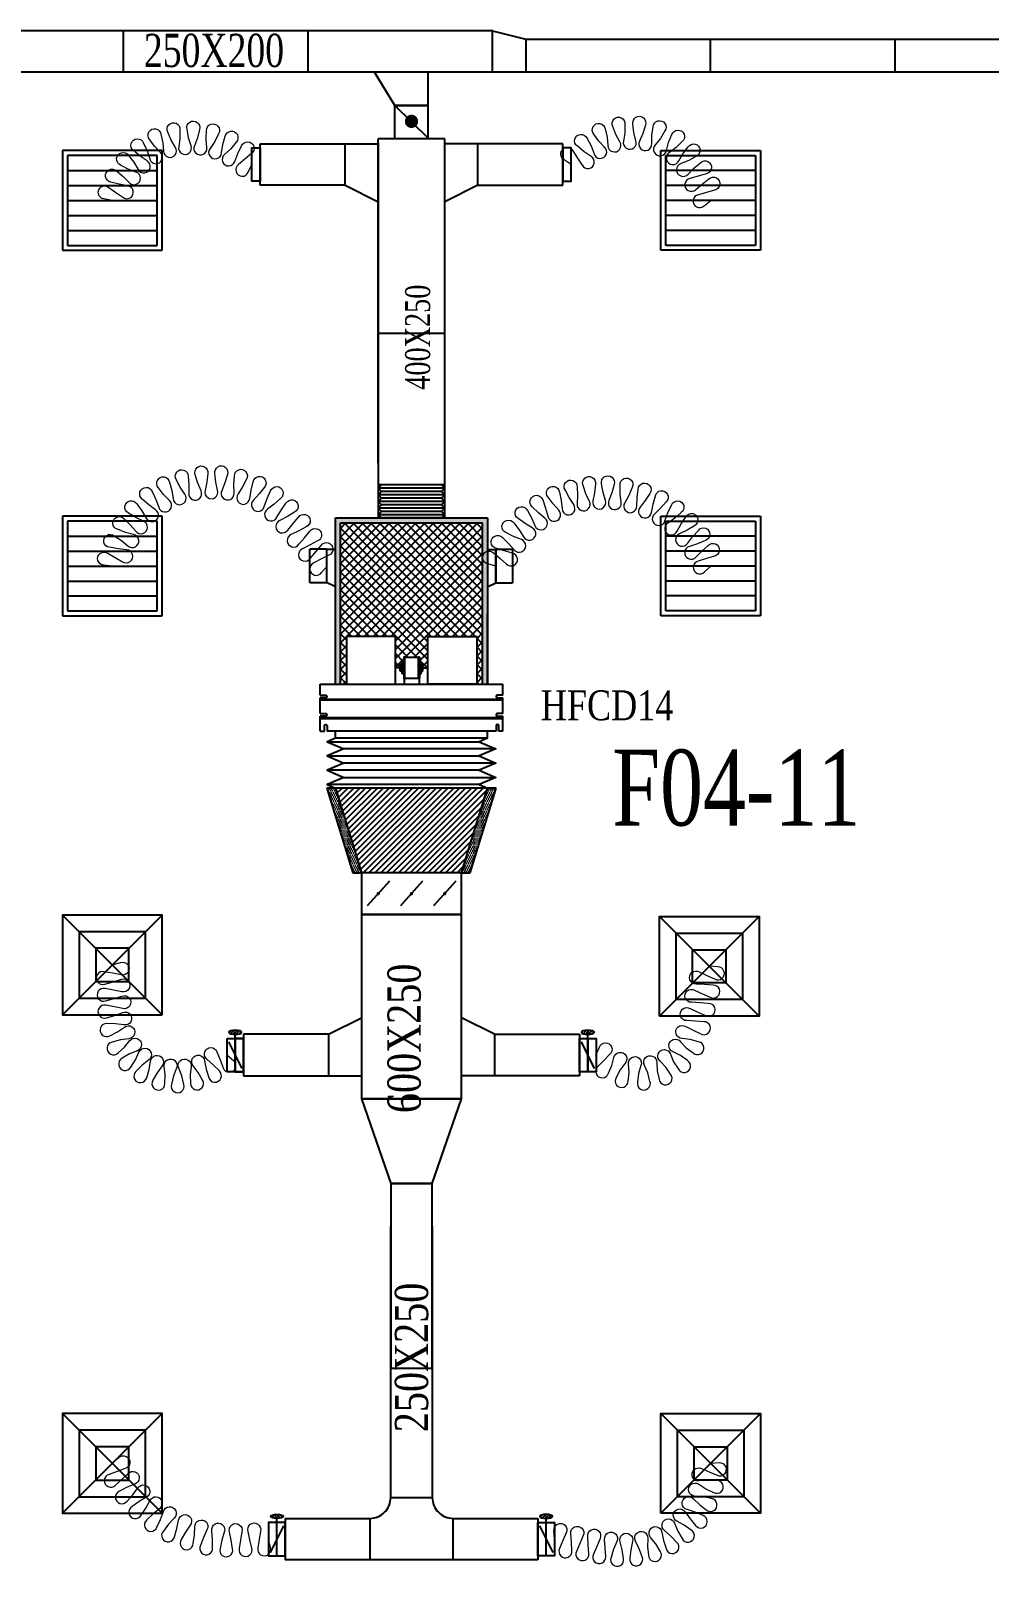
# Model space of a CAD drawing. Header units: metres. Extents: x 352651 to 1421851, y -87441 to -24441.
# Drawn here: x 666491 to 672258, y -66978 to -57738 of the extents above; entities that cross this region are included whole.
import ezdxf
from ezdxf.enums import TextEntityAlignment as Align

# ---------------------------------------------------------------- set-up
doc = ezdxf.new("R2010")
doc.units = ezdxf.units.M
doc.header["$LTSCALE"] = 300
doc.header["$MEASUREMENT"] = 0
for name, color, linetype in [('bat noi mem', 4, 'CONTINUOUS'), ('CUAGIO', 2, 'CONTINUOUS'), ('KT', 1, 'CONTINUOUS'), ('thiet bi', 11, 'CONTINUOUS')]:
    doc.layers.add(name, color=color, linetype=linetype)
doc.layers.add('noi mem', color=5, linetype='BATTING', lineweight=0)
doc.styles.add('PHU', font='vntimeh.shx', dxfattribs={"width": 0.8})
doc.styles.add('ROMANS', font='romans.shx', dxfattribs={"width": 0.75, "bigfont": 'romancvn.shx'})
doc.linetypes.add('BATTING', pattern='A,0.0001,-0.1,[134,ltypeshp.shx,S=0.1,R=0,X=-0.1,Y=0],-0.2,[134,ltypeshp.shx,S=0.1,R=180,X=0.1,Y=0],-0.1', length=0.4001)
pattern_1 = [(180, (1224450.94, -4848.227), (-6.25, 12.5), [0, -12.5])]

# ---------------------------------------------------------------- blocks, each defined once
blk = doc.blocks.new('SAD')
at = {"layer": 'CUAGIO', "color": 8}
for p, q in [((-300, -300), (300, 300)), ((300, -300), (-300, 300))]:
    blk.add_line(p, q, dxfattribs=at)
at = {"layer": 'CUAGIO'}
blk.add_lwpolyline([(300, -300), (300, 300), (-300, 300), (-300, -300)], close=True, dxfattribs=at)
at = {"layer": 'CUAGIO', "color": 8}
for points in [[(200, -200), (200, 200), (-200, 200), (-200, -200)], [(100, -100), (100, 100), (-100, 100), (-100, -100)]]:
    blk.add_lwpolyline(points, close=True, dxfattribs=at)
blk = doc.blocks.new('SAG')
at = {"layer": 'CUAGIO'}
for p, q in [((-300, 300), (-300, -300)), ((300, 300), (-300, 300)), ((300, -300), (300, 300)), ((-300, -300), (300, -300))]:
    blk.add_line(p, q, dxfattribs=at)
at = {"layer": 'CUAGIO', "color": 8}
for p, q in [((-270, 270), (-270, -270)), ((270, 270), (-270, 270)), ((-180, -270), (-180, 270)), ((-90, -270), (-90, 270)), ((0, -270), (0, 270)), ((90, -270), (90, 270)), ((180, -270), (180, 270)), ((270, -270), (270, 270)), ((-270, -270), (270, -270))]:
    blk.add_line(p, q, dxfattribs=at)
blk = doc.blocks.new('1-van gio D200')
at = {"layer": 'CUAGIO'}
h = blk.add_hatch(dxfattribs=at)
h.set_pattern_fill('ANSI31', color=256, scale=100, style=0)
edge = h.paths.add_edge_path()
edge.add_ellipse((486127, -58494), major_axis=(-38.1, 0), ratio=0.310482, start_angle=0, end_angle=360, ccw=False)
for p, q in [((486167, -58437.3), (486087.1, -58277.5)), ((486127, -58257.4), (486127, -58494))]:
    blk.add_line(p, q, dxfattribs=at)
at = {"layer": 'CUAGIO', "const_width": 3}
for points in [[(486127, -58457.4), (486177, -58457.4), (486177, -58257.4), (486077, -58257.4), (486077, -58457.4), (486127, -58457.4)], [(486167, -58437.3), (486087.1, -58277.5)], [(486127, -58257.4), (486127, -58494)]]:
    blk.add_lwpolyline(points, dxfattribs=at)
at = {"layer": 'CUAGIO'}
blk.add_lwpolyline([(486177, -58457.4), (486077, -58457.4), (486077, -58257.4), (486177, -58257.4)], close=True, dxfattribs=at)
at = {"layer": 'CUAGIO', "const_width": 5.35}
blk.add_lwpolyline([(486130.7, -58357.4, -1), (486123.3, -58357.4, -1)], format="xyb", close=True, dxfattribs=at)
at = {"layer": 'CUAGIO', "extrusion": (0, 0, -1)}
blk.add_ellipse((486127, -58494), major_axis=(-38.1, 0), ratio=0.310482, start_param=-1.570796, end_param=4.712389, dxfattribs=at)

msp = doc.modelspace()

# ---------------------------------------------------------------- hatches: boundary and pattern name
at = {"layer": 'CUAGIO'}
h = msp.add_hatch(dxfattribs=at)
h.set_pattern_fill('DOTS', color=2, scale=200, style=0)
h.set_pattern_definition([(0, (70245.287, -31132.81), (6.25, 12.5), [0, -12.5])])
h.paths.add_polyline_path([(669210.1, -60700.3), (669210.1, -61670.3), (669240.1, -61670.3), (669240.1, -60670.3), (668324.1, -60670.3), (668324.1, -61670.3), (668354.1, -61670.3), (668354.1, -60700.3)])
at = {"layer": 'CUAGIO', "ltscale": 1.5}
h = msp.add_hatch(dxfattribs=at)
h.set_pattern_fill('ANSI37', color=9, scale=300, style=0)
h.set_pattern_definition([(45, (117660.246, -1069.766), (-26.5165043, 26.5165043), []), (135, (117660.246, -1069.766), (-26.5165043, -26.5165043), [])])
h.paths.add_polyline_path([(668685.3, -61384.3), (668685.3, -61571.7), (668714.7, -61571.7), (668714.7, -61551.5), (668725.3, -61551.5), (668725.3, -61535.7), (668735.2, -61535.7), (668735.2, -61510.8, -1), (668741.7, -61508.7), (668824, -61508.7, -1), (668830.5, -61510.8), (668830.5, -61535.7), (668840.4, -61535.7), (668840.4, -61551.5), (668850.9, -61551.5), (668850.9, -61571.7), (668880.3, -61571.7), (668880.3, -61384.3), (669175.3, -61384.3), (669175.3, -61670.3), (669210.1, -61670.3), (669210.1, -60700.3), (668354.1, -60700.3), (668354.1, -61670.3), (668390.3, -61670.3), (668390.3, -61384.3)])
at = {"layer": 'CUAGIO'}
h = msp.add_hatch(dxfattribs=at)
h.set_pattern_fill('DOTS', color=2, scale=200, angle=180, style=0)
h.set_pattern_definition(pattern_1)
h.paths.add_polyline_path([(668482.1, -62805.3), (668429.8, -62805.3), (668271.8, -62295.3), (668324.1, -62295.3)])
h = msp.add_hatch(dxfattribs=at)
h.set_pattern_fill('ANSI31', color=256, scale=200, style=0)
h.set_pattern_definition([(45, (-181458.12, -88621.382), (-17.6776695, 17.6776695), [])])
h.paths.add_polyline_path([(668324.1, -62295.3), (668482.1, -62805.3), (669082.1, -62805.3), (669240.1, -62295.3)])
h = msp.add_hatch(dxfattribs=at)
h.set_pattern_fill('DOTS', color=2, scale=200, angle=180, style=0)
h.set_pattern_definition(pattern_1)
h.paths.add_polyline_path([(669134.5, -62805.3), (669082.1, -62805.3), (669240.1, -62295.3), (669292.5, -62295.3)])

# ---------------------------------------------------------------- linework, layer by layer
at = {"layer": 'bat noi mem'}
for p, q in [((668982.1, -60470.3), (668582.1, -60470.3)), ((668602.1, -60470.3), (668582.1, -60490.3)), ((668982.1, -60490.3), (668582.1, -60490.3)), ((668582.1, -60490.3), (668602.1, -60510.3)), ((668602.1, -60510.3), (668582.1, -60530.3)), ((668962.1, -60510.3), (668602.1, -60510.3)), ((668962.1, -60470.3), (668982.1, -60490.3)), ((668982.1, -60490.3), (668962.1, -60510.3)), ((668962.1, -60510.3), (668982.1, -60530.3)), ((668982.1, -60530.3), (668582.1, -60530.3)), ((668582.1, -60530.3), (668602.1, -60550.3)), ((668602.1, -60550.3), (668582.1, -60570.3)), ((668982.1, -60570.3), (668582.1, -60570.3)), ((668582.1, -60570.3), (668602.1, -60590.3)), ((668602.1, -60590.3), (668582.1, -60610.3)), ((668982.1, -60610.3), (668582.1, -60610.3)), ((668582.1, -60610.3), (668602.1, -60630.3)), ((668962.1, -60550.3), (668602.1, -60550.3)), ((668962.1, -60590.3), (668602.1, -60590.3)), ((668982.1, -60530.3), (668962.1, -60550.3)), ((668962.1, -60550.3), (668982.1, -60570.3)), ((668982.1, -60570.3), (668962.1, -60590.3)), ((668962.1, -60590.3), (668982.1, -60610.3)), ((668982.1, -60610.3), (668962.1, -60630.3)), ((668602.1, -60630.3), (668582.1, -60650.3)), ((668982.1, -60650.3), (668582.1, -60650.3)), ((668582.1, -60650.3), (668602.1, -60670.3)), ((668962.1, -60630.3), (668602.1, -60630.3)), ((668962.1, -60670.3), (668602.1, -60670.3)), ((668962.1, -60630.3), (668982.1, -60650.3)), ((668982.1, -60650.3), (668962.1, -60670.3)), ((668274.1, -62016.7), (669190.1, -62016.7)), ((669290.1, -62059.5), (668374.1, -62059.5)), ((668274.1, -62102.4), (669190.1, -62102.4)), ((669290.1, -62145.3), (668374.1, -62145.3)), ((669190.1, -62188.1), (668274.1, -62188.1)), ((669190.1, -62273.8), (668274.1, -62273.8)), ((668374.1, -62231), (669290.1, -62231)), ((669240.1, -62295.3), (668324.1, -62295.3))]:
    msp.add_line(p, q, dxfattribs=at)
for points in [[(668324.1, -61995.3), (668274.1, -62016.7), (668374.1, -62059.5), (668274.1, -62102.4), (668374.1, -62145.3), (668274.1, -62188.1), (668374.1, -62231), (668274.1, -62273.8), (668324.1, -62295.3)], [(669240.1, -61995.3), (669190.1, -62016.7), (669290.1, -62059.5), (669190.1, -62102.4), (669290.1, -62145.3), (669190.1, -62188.1), (669290.1, -62231), (669190.1, -62273.8), (669240.1, -62295.3)]]:
    msp.add_lwpolyline(points, dxfattribs=at)
at = {"layer": 'CUAGIO'}
for p, q in [((669269.6, -57738.1), (664829.6, -57738.1)), ((667049.6, -57988.1), (667049.6, -57738.1)), ((668159.6, -57988.1), (668159.6, -57738.1)), ((669269.6, -57988.1), (669269.6, -57738.1)), ((669269.6, -57988.1), (669269.6, -57738.1)), ((669269.6, -57738.1), (669469.6, -57788.1)), ((669469.6, -57788.1), (675551.5, -57788.1)), ((669469.6, -57788.1), (669469.6, -57988.1)), ((670579.6, -57788.1), (670579.6, -57988.1)), ((671689.6, -57788.1), (671689.6, -57988.1)), ((675551.5, -57988.1), (664629.4, -57988.1)), ((668682.1, -58188), (668558.7, -57988.1)), ((668882.1, -58388), (668882.1, -57988.1)), ((668682.1, -58188), (668882.1, -58188)), ((668682.1, -58388), (668682.1, -58188)), ((668882.1, -58188), (668682.1, -58188)), ((668682.1, -58188), (668882.1, -58383.7)), ((668582.1, -60340.5), (668582.1, -58388)), ((668982.1, -58388), (668582.1, -58388)), ((668982.1, -60670.3), (668982.1, -58388)), ((667872.2, -58667.9), (667872.2, -58417.9)), ((667872.2, -58417.9), (668582.1, -58417.9)), ((667882.2, -58417.9), (668582.1, -58417.9)), ((668382.1, -58667.9), (668382.1, -58417.9)), ((668382.1, -58667.9), (668382.1, -58417.9)), ((668582.1, -58415.4), (668582.1, -60670.3)), ((669682.1, -58417.9), (668982.1, -58417.9)), ((669692.1, -58417.9), (668982.1, -58417.9)), ((669182.1, -58667.9), (669182.1, -58417.9)), ((669182.1, -58667.9), (669182.1, -58417.9)), ((669692.1, -58667.9), (669692.1, -58417.9)), ((668382.1, -58667.9), (667872.2, -58667.9)), ((668382.1, -58667.9), (667882.2, -58667.9)), ((668382.1, -58667.9), (668582.1, -58767.9)), ((668382.1, -58667.9), (668582.1, -58767.9)), ((669182.1, -58667.9), (668982.1, -58767.9)), ((669182.1, -58667.9), (668982.1, -58767.9)), ((669182.1, -58667.9), (669682.1, -58667.9)), ((669182.1, -58667.9), (669692.1, -58667.9)), ((668982.1, -59560.3), (668582.1, -59560.3)), ((668354.1, -61670.3), (668354.1, -60700.3)), ((669210.1, -61670.3), (669210.1, -60700.3)), ((668170.9, -61057.6), (668170.9, -60857.6)), ((668270.6, -60857.6), (668170.9, -60857.6)), ((668270.6, -60857.6), (668270.6, -61057.6)), ((669290.1, -60859.6), (669290.1, -61059.6)), ((669290.1, -60859.6), (669290.1, -61059.6)), ((669290.1, -61059.6), (669290.1, -60859.6)), ((669389.8, -60859.6), (669389.8, -61059.6)), ((669290.1, -61059.6), (669389.8, -61059.6)), ((669240.1, -61670.3), (669240.1, -61248.9)), ((668649.1, -62856), (668515.2, -63004.6)), ((668849.1, -62856), (668715.2, -63004.6)), ((669049.1, -62856), (668915.2, -63004.6)), ((669082.1, -63055.3), (668482.1, -63055.3)), ((668282.1, -63777.1), (668482.1, -63677.1)), ((669282.1, -63777.1), (669082.1, -63677.1)), ((668282.1, -63777.1), (667772.1, -63777.1)), ((667772.1, -63777.1), (667772.1, -64027.1)), ((668282.1, -63777.1), (668282.1, -64027.1)), ((669282.1, -63777.1), (669792.1, -63777.1)), ((669282.1, -63777.1), (669282.1, -64027.1)), ((669792.1, -63777.1), (669792.1, -64027.1)), ((667772.1, -64027.1), (668482.1, -64027.1)), ((669792.1, -64027.1), (669082.1, -64027.1)), ((668657.2, -66564.8), (668907.2, -66564.8)), ((668022.2, -66689.8), (668022.2, -66939.8)), ((668532.2, -66689.8), (668532.2, -66939.8)), ((669032.2, -66939.8), (669032.2, -66689.8)), ((669542.2, -66689.8), (669542.2, -66939.8))]:
    msp.add_line(p, q, dxfattribs=at)
at = {"layer": 'CUAGIO', "color": 2}
for p, q in [((668324.1, -61670.3), (668324.1, -60670.3)), ((668324.1, -60670.3), (669240.1, -60670.3)), ((668354.1, -60700.3), (669210.1, -60700.3)), ((669240.1, -60670.3), (669240.1, -61670.3)), ((669292.5, -62295.3), (668271.8, -62295.3)), ((669240.1, -62295.3), (669292.5, -62295.3)), ((668429.8, -62805.3), (668482.1, -62805.3)), ((668429.8, -62805.3), (668482.1, -62805.3)), ((669066.7, -62805.3), (668497.6, -62805.3)), ((669066.7, -62805.3), (668497.6, -62805.3)), ((669082.1, -62805.3), (669134.5, -62805.3)), ((669082.1, -62805.3), (669134.5, -62805.3))]:
    msp.add_line(p, q, dxfattribs=at)
at = {"layer": 'CUAGIO', "ltscale": 1.5}
msp.add_line((669542.2, -66939.8), (668022.2, -66939.8), dxfattribs=at)
at = {"layer": 'CUAGIO'}
for points, const_width in [([(668762.1, -58283.7, 1), (668802.1, -58283.7, 1)], 40), ([(668577.1, -62930.3, -1), (668587.1, -62930.3, -1)], 10), ([(668777.1, -62930.3, -1), (668787.1, -62930.3, -1)], 10), ([(668977.1, -62930.3, -1), (668987.1, -62930.3, -1)], 10)]:
    msp.add_lwpolyline(points, format="xyb", close=True, dxfattribs=dict(at, const_width=const_width))
for points in [[(667872.2, -58642.9), (667822.2, -58642.9), (667822.2, -58442.9), (667872.2, -58442.9)], [(669692.1, -58642.9), (669742.1, -58642.9), (669742.1, -58442.9), (669692.1, -58442.9)], [(668482.1, -63055.3), (669082.1, -63055.3), (669082.1, -62805.3), (668482.1, -62805.3)], [(667772.1, -63802.1), (667722.1, -63802.1), (667722.1, -64002.1), (667772.1, -64002.1)], [(669792.1, -63802.1), (669842.1, -63802.1), (669842.1, -64002.1), (669792.1, -64002.1)], [(669082.1, -64165.3), (668482.1, -64165.3), (668657.1, -64675.3), (668907.1, -64675.3)], [(668657.1, -64675.3), (668657.1, -65785.3), (668907.1, -65785.3), (668907.1, -64675.3)]]:
    msp.add_lwpolyline(points, close=True, dxfattribs=at)
for points in [[(668324.1, -60859.6), (668270.6, -60859.6)], [(669240.1, -60859.6), (669290.1, -60859.6)], [(669240.1, -60859.6), (669290.1, -60859.6)], [(669389.8, -60859.6), (669290.1, -60859.6)], [(668170.9, -61057.6), (668270.6, -61057.6)], [(668320.6, -61082.9), (668270.6, -61057.6)], [(669240.1, -61084.8), (669290.1, -61059.6)], [(668271.8, -62295.3), (668429.8, -62805.3)], [(669082.1, -62805.3), (669240.1, -62295.3), (668324.1, -62295.3), (668482.1, -62805.3)], [(669134.5, -62805.3), (669292.5, -62295.3)]]:
    msp.add_lwpolyline(points, dxfattribs=at)
at = {"layer": 'CUAGIO', "color": 2}
msp.add_lwpolyline([(668482.1, -64165.3), (669082.1, -64165.3), (669082.1, -63055.3), (668482.1, -63055.3)], close=True, dxfattribs=at)
at = {"layer": 'CUAGIO'}
for points in [[(668022.2, -66689.8), (668532.2, -66689.8, 0.414214), (668657.2, -66564.8), (668657.2, -64932.6)], [(668907.2, -64932.6), (668907.2, -66564.8, 0.414214), (669032.2, -66689.8), (669542.2, -66689.8)]]:
    msp.add_lwpolyline(points, format="xyb", dxfattribs=at)
at = {"layer": 'noi mem', "linetype": 'ByBlock', "ltscale": 1.5}
for points in [[(666982.1, -58759.6), (666931.8, -58750.1, -1.333333), (666961.1, -58681.1), (667002.9, -58710.7), (667044.6, -58740.4, 1.333333), (667073.9, -58671.4), (667023.6, -58661.9), (666973.4, -58648.7, -1.333333), (667007.5, -58581.8), (667047.7, -58614.6), (667082.7, -58651, 1.333333), (667124.1, -58588.4), (667077, -58570.4), (667031, -58546.2, -1.333333), (667079.1, -58488.7), (667111, -58529.7), (667137, -58573, 1.333333), (667191.3, -58521.3), (667149.4, -58493.2), (667110, -58459.3, -1.333333), (667169.9, -58414.1), (667191.7, -58461.2), (667207.4, -58509.1, 1.333333), (667271.9, -58470.9), (667237.4, -58434.1), (667206.6, -58392.3, -1.333333), (667275, -58361.6), (667285.7, -58412.4), (667290.2, -58462.7, 1.333333), (667361.7, -58439.9), (667336.3, -58396.3), (667315.6, -58348.7, -1.333333), (667389.2, -58334.1), (667388.3, -58386), (667381.4, -58436, 1.333333), (667456.2, -58429.9), (667441.2, -58381.7), (667431.7, -58330.6, -1.333333), (667506.7, -58332.9), (667494.2, -58383.3), (667476.2, -58430.5, 1.333333), (667550.5, -58441.2), (667546.7, -58390.9), (667548.9, -58339, -1.333333), (667621.5, -58358), (667598, -58404.3), (667569.9, -58446.3, 1.333333), (667639.8, -58473.4), (667647.4, -58423.5), (667661.2, -58373.5, -1.333333), (667727.7, -58408.3), (667694.4, -58448.1), (667657.7, -58482.7, 1.333333), (667719.7, -58524.8), (667738.3, -58477.9), (667760.2, -58431.6, -1.333333), (667819.5, -58477.5), (667780.2, -58510.4), (667741, -58543.2, 1.333333), (667800.3, -58589.1), (667822.2, -58542.9)], [(669742.1, -58542.9), (669699.9, -58514.2, -1.333333), (669753.5, -58461.7), (669781.3, -58504.5), (669808.9, -58547.3, 1.333333), (669862.6, -58495), (669820.5, -58466.3), (669780.4, -58433.4, -1.333333), (669838.4, -58385.8), (669862.8, -58431.5), (669880.3, -58478.5, 1.333333), (669943.9, -58438.7), (669909.3, -58402.4), (669878.9, -58360.4, -1.333333), (669947, -58329.1), (669959.1, -58379.6), (669964, -58429.5, 1.333333), (670035.6, -58407.2), (670011.4, -58363.3), (669992.7, -58314.9, -1.333333), (670066.5, -58302), (670065.3, -58353.9), (670057.4, -58403.4, 1.333333), (670132.4, -58400), (670120.1, -58351.4), (670114.3, -58299.9, -1.333333), (670189, -58306.2), (670174.6, -58356), (670154.4, -58401.9, 1.333333), (670227.7, -58417.7), (670228.2, -58367.6), (670235.7, -58316.2, -1.333333), (670306.4, -58341.3), (670279.8, -58385.9), (670248.6, -58425.1, 1.333333), (670315.4, -58459.1), (670328.7, -58410.7), (670349, -58363, -1.333333), (670410.9, -58405.2), (670373.9, -58441.6), (670333.7, -58471.6, 1.333333), (670389.7, -58521.4), (670414.8, -58478), (670446.6, -58437, -1.333333), (670495.8, -58493.6), (670450.8, -58519.4), (670404.2, -58538.1, 1.333333), (670445.8, -58600.6), (670481.1, -58565), (670520.8, -58532.6, -1.333333), (670555.8, -58599), (670506.6, -58613.5), (670457.6, -58627.5, 1.333333), (670492, -58694.1), (670531.8, -58662.2), (670571.6, -58630.2, -1.333333), (670606, -58696.9), (670557, -58710.9), (670507.9, -58724.9, 1.333333), (670542.4, -58791.5), (670582.1, -58759.6)], [(666982.1, -60959.6), (666931.5, -60953.6, -1.333333), (666955, -60882.4), (666999.3, -60907.8), (667043.5, -60933.2, 1.333333), (667067.1, -60862.1), (667016.5, -60856), (666965.6, -60846.8, -1.333333), (666993.5, -60777.1), (667036.7, -60805.4), (667076, -60836.9, 1.333333), (667110.1, -60770.1), (667061.4, -60756.8), (667013.1, -60738.5, -1.333333), (667053.1, -60675), (667090.5, -60710.7), (667123.5, -60748.8, 1.333333), (667169.1, -60689.3), (667123.6, -60667.4), (667079.5, -60640.6, -1.333333), (667130.3, -60585.5), (667160.6, -60627.3), (667186.1, -60670.8, 1.333333), (667241.7, -60620.5), (667201, -60590.7), (667162.5, -60556.4, -1.333333), (667222.4, -60511.4), (667244.6, -60558), (667261.8, -60605.4, 1.333333), (667325.7, -60566), (667291, -60529.4), (667259.3, -60488.6, -1.333333), (667326.5, -60455.2), (667339.8, -60505.1), (667348.2, -60554.8, 1.333333), (667418.1, -60527.7), (667390.7, -60485.3), (667366.9, -60439.5, -1.333333), (667438.9, -60418.8), (667443.1, -60470.3), (667442.3, -60520.7, 1.333333), (667515.9, -60506.7), (667496.6, -60460.1), (667481.5, -60410.7, -1.333333), (667556.2, -60403.4), (667550.9, -60454.8), (667540.9, -60504.2, 1.333333), (667615.9, -60503.8), (667605.4, -60454.5), (667599.5, -60403.2, -1.333333), (667674.2, -60409.5), (667659.7, -60459.1), (667641, -60505.9, 1.333333), (667714.8, -60519), (667713.4, -60468.6), (667716.9, -60417.1, -1.333333), (667789.2, -60436.9), (667766, -60483), (667739.1, -60525.7, 1.333333), (667809.3, -60552), (667817, -60502.2), (667829.8, -60452.1, -1.333333), (667897.4, -60484.7), (667866.2, -60525.8), (667832, -60562.9, 1.333333), (667896.3, -60601.5), (667912.9, -60553.9), (667934.5, -60507, -1.333333), (667995.1, -60551.3), (667956.9, -60586.1), (667916.6, -60616.4, 1.333333), (667972.8, -60666), (667997.8, -60622.2), (668027.6, -60580, -1.333333), (668079.1, -60634.5), (668035.2, -60661.8), (667990.1, -60685.3, 1.333333), (668037.4, -60743.5), (668069.6, -60704.1), (668102.3, -60664.9, -1.333333), (668149.1, -60723.4), (668103.7, -60746.7), (668058.3, -60770, 1.333333), (668105.2, -60828.5), (668137.8, -60789.3), (668170.4, -60750, -1.333333), (668217.3, -60808.6), (668171.9, -60831.8), (668126.5, -60855.1, 1.333333), (668173.3, -60913.7), (668206, -60874.4), (668238.6, -60835.2, -1.333333), (668285.5, -60893.7), (668240.1, -60917), (668194.6, -60940.3, 1.333333), (668241.5, -60998.8), (668274.1, -60959.6)], [(669290.1, -60959.6), (669240.7, -60946, -1.333333), (669276.3, -60880), (669314.8, -60913.9), (669353.3, -60947.9, 1.333333), (669389, -60881.9), (669339.5, -60868.3), (669290.2, -60852.3, -1.333333), (669328.7, -60788), (669366.1, -60823.8), (669399.8, -60861.9, 1.333333), (669443.2, -60800.6), (669396.1, -60781.5), (669349.8, -60758.2, -1.333333), (669397.7, -60700.4), (669429.2, -60741.6), (669456.7, -60784.3, 1.333333), (669508.9, -60730.4), (669465.2, -60704.3), (669423.1, -60674.2, -1.333333), (669479.2, -60624.5), (669504, -60669.9), (669524.7, -60716.4, 1.333333), (669584.5, -60671), (669545.4, -60638.6), (669508.3, -60602.4, -1.333333), (669571.3, -60561.8), (669589, -60610.5), (669602.3, -60659.5, 1.333333), (669668.3, -60623.9), (669634.6, -60585.8), (669603.4, -60544.4, -1.333333), (669671.9, -60513.9), (669681.9, -60564.7), (669687.7, -60615.2, 1.333333), (669758.3, -60590), (669730.8, -60547.3), (669706.3, -60501.6, -1.333333), (669778.7, -60481.9), (669780.8, -60533.6), (669778.8, -60584.4, 1.333333), (669852.4, -60570.3), (669831.7, -60523.9), (669814.5, -60475, -1.333333), (669889, -60466.5), (669883.2, -60518), (669873.5, -60567.9, 1.333333), (669948.5, -60565.1), (669935.1, -60516.1), (669925.5, -60465.2, -1.333333), (670000.5, -60468.2), (669986.9, -60518.2), (669969.6, -60566, 1.333333), (670044.1, -60574.7), (670038.4, -60524.2), (670036.7, -60472.4, -1.333333), (670110.3, -60486.8), (670089.3, -60534.1), (670065, -60578.7, 1.333333), (670137.3, -60598.7), (670139.3, -60547.9), (670145.5, -60496.5, -1.333333), (670216.1, -60521.9), (670188.1, -60565.5), (670157.2, -60605.9, 1.333333), (670225.6, -60636.6), (670235.4, -60586.7), (670249.4, -60536.9, -1.333333), (670315.2, -60572.7), (670280.9, -60611.5), (670244.2, -60646.8, 1.333333), (670307.2, -60687.6), (670324.4, -60639.8), (670345.8, -60592.6, -1.333333), (670405.5, -60638.1), (670365.6, -60671.2), (670324, -60700.5, 1.333333), (670380, -60750.4), (670404.3, -60705.7), (670432.7, -60662.4, -1.333333), (670484.7, -60716.5), (670440.3, -60743.1), (670394.7, -60765.7, 1.333333), (670442.4, -60823.5), (670473.3, -60783.1), (670507.9, -60744.6, -1.333333), (670551, -60806), (670503.1, -60825.6), (670454.6, -60841.3, 1.333333), (670493.3, -60905.5), (670529.8, -60870), (670567.2, -60834.8, -1.333333), (670605, -60899.6), (670556, -60914.8), (670507, -60930, 1.333333), (670544.8, -60994.8), (670582.1, -60959.6)], [(666982.1, -63359.6), (667031.5, -63344.9, -1.333333), (667035.2, -63419.8), (666984.6, -63410.1), (666934.1, -63400.4, 1.333333), (666937.8, -63475.3), (666987.1, -63460.7), (667036.5, -63446.1, -1.333333), (667040.2, -63521), (666989.6, -63511.3), (666939.1, -63501.6, 1.333333), (666942.8, -63576.5), (666992.1, -63561.9), (667041.5, -63547.2, -1.333333), (667045.2, -63622.1), (666994.6, -63612.4), (666944.1, -63602.7, 1.333333), (666947.8, -63677.6), (666997.1, -63663), (667044.9, -63646, -1.333333), (667052.2, -63720.7), (667002.1, -63713.4), (666949.8, -63713.1, 1.333333), (666967, -63786.1), (667013.7, -63762.6), (667055.2, -63733.6, -1.333333), (667082, -63803.7), (667031.8, -63809.9), (666981.3, -63823.5, 1.333333), (667017.3, -63889.4), (667056, -63854.3), (667088.4, -63815.3, -1.333333), (667132.8, -63875.7), (667086, -63895), (667041, -63921.6, 1.333333), (667093.2, -63975.5), (667121.2, -63931.4), (667142, -63885.2, -1.333333), (667201, -63931.6), (667161, -63962.7), (667124.6, -64000.3, 1.333333), (667189.2, -64038.4), (667204.5, -63988.4), (667212.4, -63938.3, -1.333333), (667281.5, -63967.4), (667251.2, -64008), (667226.1, -64053.9, 1.333333), (667298.5, -64073.5), (667300, -64021.2), (667294.3, -63970.9, -1.333333), (667368.6, -63980.6), (667350.2, -64027.7), (667338.3, -64078.6, 1.333333), (667413.3, -64078.2), (667400.8, -64027.5), (667381.9, -63980.5, -1.333333), (667456.1, -63970), (667450.9, -64020.4), (667452.9, -64072.7, 1.333333), (667525.1, -64052.4), (667499.6, -64006.7), (667468.9, -63966.5, -1.333333), (667537.7, -63936.7), (667546, -63986.6), (667561.9, -64036.5, 1.333333), (667626.1, -63997.7), (667589.3, -63960.5), (667550.6, -63926.6, -1.333333), (667611.9, -63883.4), (667630.7, -63931.3), (667649.6, -63979.2, 1.333333), (667710.9, -63936), (667672.1, -63902.1)], [(669892.1, -63902.1), (669912.4, -63855.5, -1.333333), (669974.7, -63897.3), (669939.3, -63933.8), (669904, -63970.5, 1.333333), (669966.4, -64012), (669986.6, -63965.2), (670000.1, -63917.5, -1.333333), (670067.3, -63950.9), (670037.3, -63990.5), (670014, -64037, 1.333333), (670085.9, -64058.3), (670091.7, -64006.6), (670088.1, -63957.1, -1.333333), (670162.6, -63965.6), (670148, -64013), (670142, -64064.7, 1.333333), (670216.8, -64060.2), (670204.6, -64009.6), (670184.4, -63964.3, -1.333333), (670257.3, -63946.9), (670259.8, -63996.4), (670271.7, -64047.1, 1.333333), (670340.6, -64017.2), (670311.8, -63973.9), (670277.3, -63938.2, -1.333333), (670339.9, -63896.9), (670359.1, -63942.6), (670387.7, -63986.1, 1.333333), (670442.2, -63934.6), (670400.3, -63903.7), (670355.7, -63881.9, -1.333333), (670400.4, -63821.7), (670434.1, -63858.2), (670475.8, -63889.3, 1.333333), (670509.4, -63822.3), (670459.5, -63807.5), (670410.1, -63801.9, -1.333333), (670432, -63730.2), (670476.1, -63753.2), (670522.3, -63774.3, 1.333333), (670540.7, -63701.6), (670490, -63698.2), (670439.3, -63694.7, -1.333333), (670457.8, -63622), (670504, -63643.2), (670550.2, -63664.3, 1.333333), (670568.6, -63591.6), (670517.9, -63588.1), (670467.2, -63584.7, -1.333333), (670485.6, -63512), (670531.9, -63533.1), (670578.1, -63554.2, 1.333333), (670596.5, -63481.5), (670545.8, -63478.1), (670495.1, -63474.6, -1.333333), (670513.5, -63401.9), (670559.8, -63423), (670606, -63444.1, 1.333333), (670624.4, -63371.4), (670573.7, -63368)], [(666982.1, -66359.6), (667020.4, -66326, -1.333333), (667058.6, -66390.5), (667010.8, -66407.9), (666963, -66425.4, 1.333333), (667001.3, -66489.9), (667039.5, -66456.2), (667075.5, -66421, -1.333333), (667117.1, -66483.4), (667070.7, -66503), (667025, -66526.6, 1.333333), (667071, -66585.8), (667105.1, -66547.4), (667135.6, -66507.2, -1.333333), (667185.8, -66562.9), (667142.8, -66589.1), (667101.1, -66619.1, 1.333333), (667155.2, -66670.9), (667183.4, -66627.9), (667207.6, -66583.8, -1.333333), (667265.5, -66631.6), (667226.7, -66663.7), (667189.8, -66699.5, 1.333333), (667250.9, -66742.9), (667272.5, -66696.2), (667290.1, -66649, -1.333333), (667354.2, -66687.9), (667320.6, -66725.3), (667289.3, -66766.1, 1.333333), (667356.1, -66800.1), (667370.7, -66750.8), (667381.2, -66701.6, -1.333333), (667450.3, -66730.6), (667422.5, -66772.6), (667397.4, -66817.5, 1.333333), (667468.5, -66841.4), (667475.7, -66790.5), (667478.9, -66740.2, -1.333333), (667551.6, -66758.9), (667530.1, -66804.5), (667511.9, -66852.5, 1.333333), (667585.8, -66865.8), (667585.4, -66814.4), (667581.3, -66764.2, -1.333333), (667655.9, -66772.1), (667641.3, -66820.3), (667630.3, -66870.5, 1.333333), (667705.3, -66872.9), (667697.5, -66822.1), (667686.7, -66772.5, -1.333333), (667761.7, -66770.4), (667753.7, -66820.5), (667746, -66870.8, 1.333333), (667820.9, -66868.3), (667809.8, -66818.6), (667798.8, -66769, -1.333333), (667873.7, -66766.4), (667866, -66816.7), (667858.3, -66867, 1.333333), (667933.3, -66864.5), (667922.2, -66814.8)], [(669642.2, -66814.8), (669639.2, -66763.6, -1.333333), (669713.1, -66776.3), (669693, -66823.6), (669673, -66870.9, 1.333333), (669746.9, -66883.6), (669743.9, -66832.4), (669740.9, -66781.1, -1.333333), (669814.8, -66793.9), (669794.8, -66841.2), (669774.8, -66888.5, 1.333333), (669848.7, -66901.2), (669845.7, -66849.9), (669842.6, -66798.7, -1.333333), (669916.5, -66811.4), (669896.5, -66858.7), (669876.5, -66906, 1.333333), (669950.4, -66918.8), (669947.4, -66867.5), (669943.9, -66816.5, -1.333333), (670017.9, -66828.6), (669998.3, -66875.8), (669982.7, -66925.4, 1.333333), (670057.5, -66931.3), (670049.8, -66879.9), (670036.9, -66830.8, -1.333333), (670111.9, -66829.1), (670101.4, -66878.7), (670096, -66930.4, 1.333333), (670170.5, -66921.1), (670152.6, -66872.3), (670130.1, -66826.8, -1.333333), (670203.2, -66810), (670202.8, -66860.7), (670208.1, -66912.4, 1.333333), (670279.1, -66888.3), (670251.7, -66844.1), (670220.5, -66804.1, -1.333333), (670288.7, -66772.9), (670298.6, -66822.6), (670314.2, -66872.2, 1.333333), (670378.8, -66834.3), (670343.1, -66796.5), (670304.5, -66763.6, -1.333333), (670365, -66719.3), (670384.8, -66766), (670410, -66811.5, 1.333333), (670465.7, -66761.3), (670423.1, -66731.5), (670378.7, -66707, -1.333333), (670429, -66651.4), (670457.7, -66693.2), (670491.6, -66732.7, 1.333333), (670536, -66672.3), (670488.3, -66651.7), (670439.9, -66636.7, -1.333333), (670478, -66572.1), (670514.5, -66607.2), (670555.6, -66639, 1.333333), (670587, -66570.9), (670536.1, -66560.4), (670485.6, -66555.4, -1.333333), (670509.9, -66484.5), (670552.8, -66511.6), (670599.5, -66534.4, 1.333333), (670616.5, -66461.4), (670564.5, -66461.3), (670513.3, -66464.3, -1.333333), (670526.1, -66390.4), (670573.3, -66410.4), (670620.6, -66430.5, 1.333333), (670633.4, -66356.6), (670582.1, -66359.6)]]:
    msp.add_lwpolyline(points, format="xyb", dxfattribs=at)
at = {"layer": 'thiet bi'}
for p, q in [((668725.3, -61607.7), (668725.3, -61535.7)), ((668735.2, -61535.7), (668725.3, -61535.7)), ((668735.2, -61508.7), (668735.2, -61634.8)), ((668735.2, -61508.7), (668830.5, -61508.7)), ((668741.7, -61634.8), (668741.7, -61508.7)), ((668824, -61634.8), (668824, -61508.7)), ((668830.5, -61508.7), (668830.5, -61634.8)), ((668830.5, -61535.7), (668840.4, -61535.7)), ((668840.4, -61607.7), (668840.4, -61535.7)), ((668714.7, -61571.7), (668685.3, -61571.7)), ((668714.7, -61591.9), (668714.7, -61551.5)), ((668725.3, -61551.5), (668714.7, -61551.5)), ((668725.3, -61591.9), (668714.7, -61591.9)), ((668735.2, -61607.7), (668725.3, -61607.7)), ((668830.5, -61607.7), (668840.4, -61607.7)), ((668840.4, -61551.5), (668850.9, -61551.5)), ((668840.4, -61591.9), (668850.9, -61591.9)), ((668850.9, -61591.9), (668850.9, -61551.5)), ((668850.9, -61571.7), (668880.3, -61571.7)), ((668233.2, -61736.3), (668233.2, -61670.3)), ((668735.2, -61634.8), (668830.5, -61634.8)), ((668738.4, -61637.1), (668738.4, -61670.3)), ((668827.3, -61637.1), (668827.3, -61670.3)), ((669332.2, -61736.3), (669332.2, -61670.3)), ((668233.2, -61847.3), (668233.2, -61752.3)), ((669331.7, -61762), (668233.7, -61762)), ((669331.7, -61767), (668233.7, -61767)), ((669332.2, -61847.3), (669332.2, -61752.3)), ((668233.2, -61952.3), (668233.2, -61863.3)), ((669331.7, -61873), (668233.7, -61873)), ((669331.7, -61878.5), (668233.7, -61878.5)), ((669332.2, -61952.3), (669332.2, -61863.3)), ((669291.6, -61952.3), (668273.8, -61952.3)), ((668324.1, -61995.3), (668324.1, -61952.3)), ((669240.1, -61995.3), (668324.1, -61995.3)), ((669240.1, -61995.3), (669240.1, -61952.3))]:
    msp.add_line(p, q, dxfattribs=at)
for points in [[(668685.3, -61384.3), (668390.3, -61384.3), (668390.3, -61670.3), (668685.3, -61670.3)], [(668880.3, -61384.3), (669175.3, -61384.3), (669175.3, -61670.3), (668880.3, -61670.3)]]:
    msp.add_lwpolyline(points, close=True, dxfattribs=at)
for points in [[(668233.2, -61670.3), (669332.2, -61670.3)], [(668233.2, -61847.3), (668233.2, -61752.3)], [(669332.2, -61847.3), (669332.2, -61752.3)], [(668233.2, -61952.3), (668257.8, -61952.3)], [(669332.2, -61952.3), (669307.6, -61952.3)]]:
    msp.add_lwpolyline(points, dxfattribs=at)
for points in [[(668233.2, -61736.3), (668265.8, -61736.3, -1), (668265.8, -61752.3), (668233.2, -61752.3)], [(669332.2, -61736.3), (669299.6, -61736.3, 1), (669299.6, -61752.3), (669332.2, -61752.3)], [(668233.2, -61847.3), (668265.8, -61847.3, -1), (668265.8, -61863.3), (668233.2, -61863.3)], [(669332.2, -61847.3), (669299.6, -61847.3, 1), (669299.6, -61863.3), (669332.2, -61863.3)], [(668257.8, -61952.3), (668257.8, -61920.3, -1), (668273.8, -61920.3), (668273.8, -61952.3)], [(669307.6, -61952.3), (669307.6, -61920.3, 1), (669291.6, -61920.3), (669291.6, -61952.3)]]:
    msp.add_lwpolyline(points, format="xyb", dxfattribs=at)
for centre, start, end in [((668738.4, -61509.7), 18.04953, 161.95047), ((668827.3, -61509.7), 18.04953, 161.95047), ((668738.4, -61633.7), 198.04953, 341.95047), ((668827.3, -61633.7), 198.04953, 341.95047)]:
    msp.add_arc(centre, 3.41, start, end, dxfattribs=at)

# ---------------------------------------------------------------- block references
at = {"layer": 'CUAGIO'}
for name, p, rotation in [('SAG', (666982.1, -58759.6), 270), ('SAG', (666982.1, -60959.6), 270), ('1-van gio D200', (1153849.2, -122259.5), 180), ('1-van gio D200', (1155969.2, -122259.5), 180), ('1-van gio D200', (1155719.2, -125172.2), 180)]:
    msp.add_blockref(name, p, dxfattribs=dict(at, rotation=rotation))
at = {"layer": 'CUAGIO', "xscale": -1}
for name, p, rotation in [('SAG', (670582.1, -58759.6), 90), ('SAG', (670582.1, -60959.6), 90), ('1-van gio D200', (181845.2, -125172.2), 180)]:
    msp.add_blockref(name, p, dxfattribs=dict(at, rotation=rotation))
at = {"layer": 'CUAGIO'}
for p in [(666982.1, -63359.6), (666982.1, -66359.6)]:
    msp.add_blockref('SAD', p, dxfattribs=at)
at = {"layer": 'CUAGIO', "xscale": -1}
for p in [(670573.7, -63368), (670582.1, -66359.6)]:
    msp.add_blockref('SAD', p, dxfattribs=at)

# ---------------------------------------------------------------- texts
at = {"layer": 'CUAGIO', "color": 2, "style": 'PHU', "width": 0.75}
msp.add_text('250X200', height=200, dxfattribs=at).set_placement((667593.9, -57956.6), align=Align.CENTER)
msp.add_text('400x250', height=150, rotation=90, dxfattribs=at).set_placement((668894, -59582.2), align=Align.CENTER)
at = {"layer": 'CUAGIO', "color": 2, "insert": (669560, -61890), "char_height": 180, "width": 795.013, "attachment_point": 7, "style": 'PHU'}
msp.add_mtext('hfcd14', dxfattribs=at)
at = {"layer": 'CUAGIO', "color": 2, "char_height": 200, "attachment_point": 3, "rotation": 90, "style": 'PHU'}
for s, insert, width in [('600x250', (668637.4, -63351.8), 1155.253), ('250x250', (668681.9, -65271.8), 1132.411)]:
    msp.add_mtext(s, dxfattribs=dict(at, insert=insert, width=width))
at = {"layer": 'KT', "ltscale": 1.5, "insert": (669990.3, -62064.7), "char_height": 456.096, "width": 2517.297, "attachment_point": 1, "style": 'ROMANS'}
msp.add_mtext('{\\fTimes New Roman|b0|i0|c0|p18;F04-11}', dxfattribs=at)

doc.saveas('drawing.dxf')
